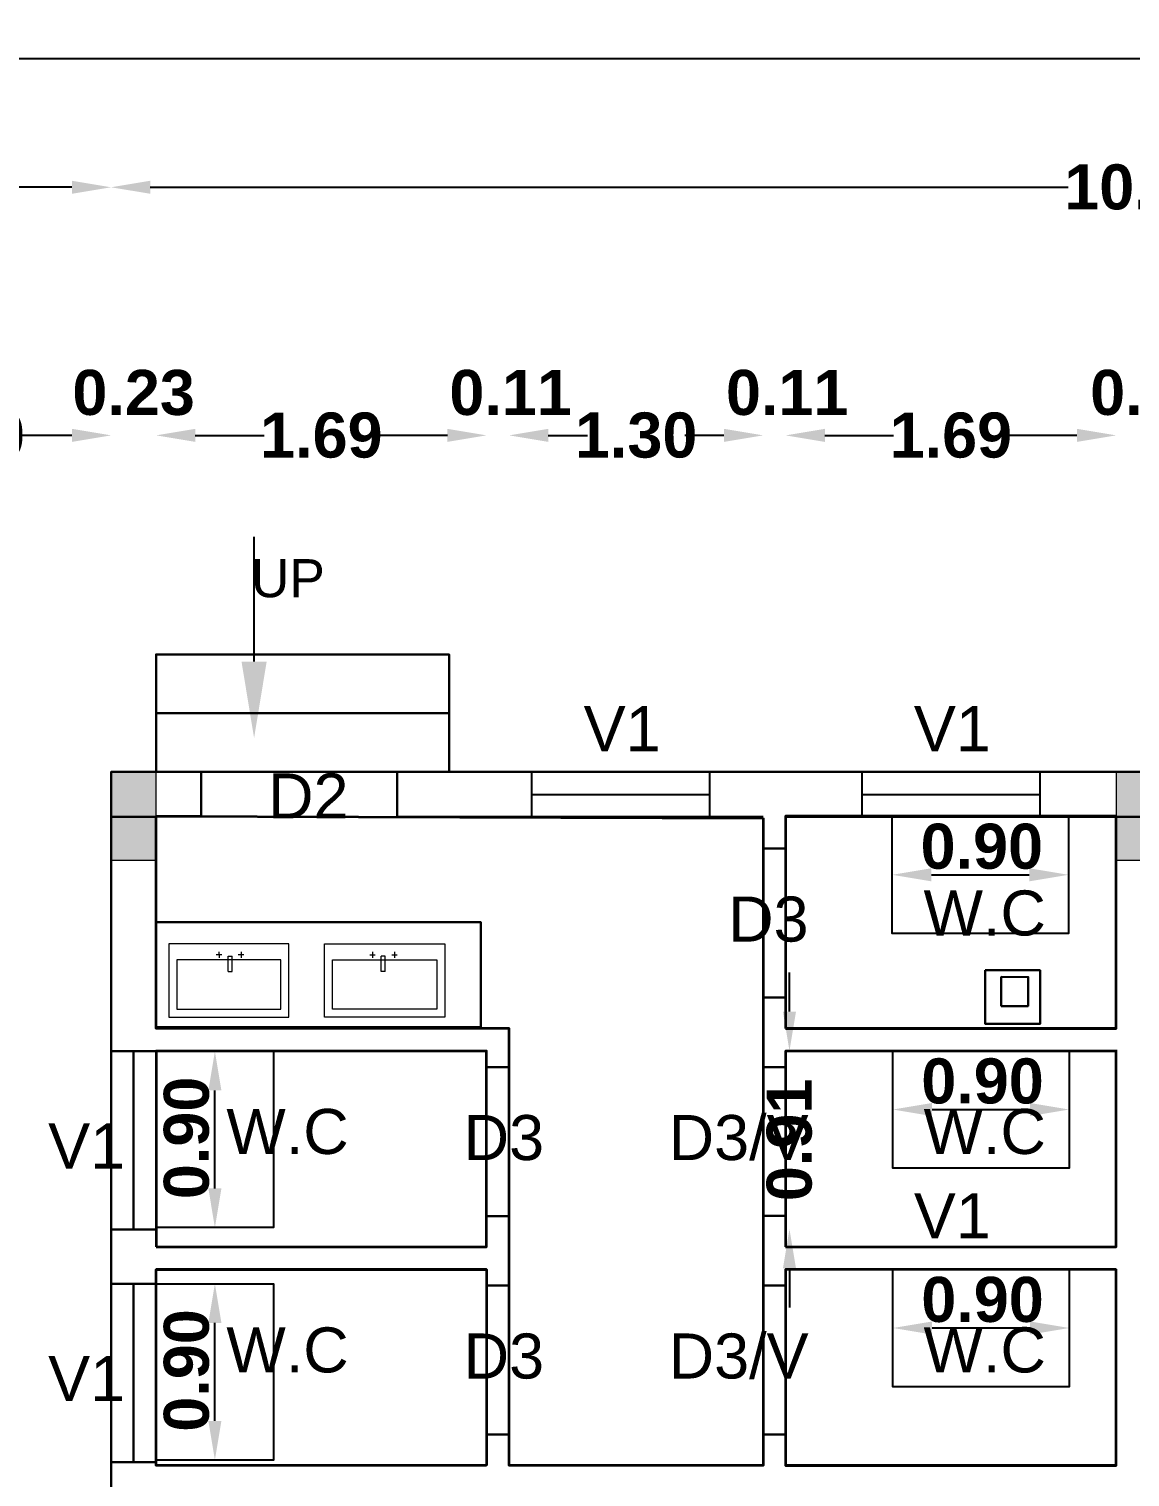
# Model space of a CAD drawing. Header units: metres. Extents: x 515 to 706, y -4 to 163.
# Drawn here: x 525.45 to 531.07, y 114.48 to 121.88 of the extents above; entities that cross this region are included whole.
import ezdxf
from ezdxf import colors
from ezdxf.entities.mleader import LeaderData, LeaderLine
from ezdxf.math import Vec2, Vec3

# ---------------------------------------------------------------- set-up
doc = ezdxf.new("R2010")
doc.units = ezdxf.units.M
doc.header["$MEASUREMENT"] = 0
for name, color, linetype, lineweight in [('BLK_1_FLR_0_BLT_UP_AREA', 140, 'Continuous', 30), ('BLK_1_FLR_0_CARPET_AREA', 14, 'Continuous', 30), ('BLK_1_FLR_0_WASH', 4, 'Continuous', 30), ('BLK_1_FLR_0_WATER_CLOSET', 4, 'Continuous', 30), ('BLK_3_FLR_0_WATER_CLOSET', 3, 'Continuous', 30), ('BLK_4_FLR_0_WATER_CLOSET', 4, 'Continuous', 30), ('furniture', 253, 'Continuous', 15)]:
    doc.layers.add(name, color=color, linetype=linetype, lineweight=lineweight)
doc.layers.add('TOILET_VENTILATION', color=6, linetype='Continuous')
doc.styles.add('PDF Swiss721BT-RomanCondensed', font='arial.ttf')
doc.styles.add('working', font='arialbd.ttf', dxfattribs={"height": 0.23})
doc.dimstyles.new('new model', dxfattribs={"dimtxt": 0.23, "dimasz": 0.2, "dimexe": 0.1, "dimexo": 0.1, "dimgap": 0, "dimtad": 0, "dimzin": 1, "dimdsep": 46, "dimtxsty": 'working', "dimcen": 0.09, "dimse1": 1, "dimse2": 1, "dimclrd": 256, "dimclrt": 256, "dimadec": 1, "dimazin": 0, "dimtfac": 1, "dimtofl": 0, "dimtmove": 0, "dimatfit": 3, "dimfxl": 0, "dimtolj": 1, "dimtzin": 0, "dimlwd": -1, "dimlwe": -1, "dimarcsym": 0})

# ---------------------------------------------------------------- blocks, each defined once
blk = doc.blocks.new('*D95')
at = {"layer": 'Defpoints', "color": 0, "lineweight": 40}
for p in [(529.3316, 116.6606), (529.5101, 116.6606), (529.5101, 115.7506)]:
    blk.add_point(p, dxfattribs=at)
at = {"layer": 'TOILET_VENTILATION'}
for p, q in [((529.3316, 116.8606), (529.3316, 117.0606)), ((529.3316, 115.5506), (529.3316, 115.3506))]:
    blk.add_line(p, q, dxfattribs=at)
at = {"layer": 'TOILET_VENTILATION', "lineweight": 40}
for points in [[(529.2983, 116.8606), (529.3649, 116.8606), (529.3316, 116.6606)], [(529.2983, 115.5506), (529.3649, 115.5506), (529.3316, 115.7506)]]:
    blk.add_solid(points, dxfattribs=at)
at = {"layer": 'TOILET_VENTILATION', "insert": (529.3316, 116.2056), "char_height": 0.23, "attachment_point": 5, "rotation": 90, "style": 'working'}
blk.add_mtext('\\A1;0.91', dxfattribs=at)
blk = doc.blocks.new('*D109')
at = {"layer": 'Defpoints', "color": 0, "lineweight": 40}
for p in [(529.8559, 117.8586), (530.7559, 117.8586), (530.7559, 117.5586)]:
    blk.add_point(p, dxfattribs=at)
at = {"layer": 'TOILET_VENTILATION'}
blk.add_line((530.0559, 117.5586), (530.5559, 117.5586), dxfattribs=at)
at = {"layer": 'TOILET_VENTILATION', "lineweight": 40}
for points in [[(530.0559, 117.592), (530.0559, 117.5253), (529.8559, 117.5586)], [(530.5559, 117.592), (530.5559, 117.5253), (530.7559, 117.5586)]]:
    blk.add_solid(points, dxfattribs=at)
at = {"layer": 'TOILET_VENTILATION', "insert": (530.3134, 117.7029), "char_height": 0.23, "attachment_point": 5, "style": 'working'}
blk.add_mtext('\\A1;0.90', dxfattribs=at)
blk = doc.blocks.new('*D488')
for p, q in [((526.0687, 121.0677), (530.7536, 121.0677)), ((536.2033, 121.0677), (531.5184, 121.0677))]:
    blk.add_line(p, q)
at = {"lineweight": 40}
for points in [[(526.0687, 121.101), (526.0687, 121.0344), (525.8687, 121.0677)], [(536.2033, 121.101), (536.2033, 121.0344), (536.4033, 121.0677)]]:
    blk.add_solid(points, dxfattribs=at)
at = {"layer": 'Defpoints', "color": 0, "lineweight": 40}
for p in [(525.8687, 121.0677), (525.8687, 119.1057), (536.4033, 119.1044)]:
    blk.add_point(p, dxfattribs=at)
at = {"lineweight": 30, "insert": (531.136, 121.0677), "char_height": 0.23, "attachment_point": 5, "style": 'working'}
blk.add_mtext('\\A1;10.53', dxfattribs=at)
blk = doc.blocks.new('*D491')
for p, q in [((524.5656, 119.8014), (524.8251, 119.8014)), ((525.6688, 119.8014), (525.4092, 119.8014))]:
    blk.add_line(p, q)
at = {"lineweight": 40}
for points in [[(524.5656, 119.8348), (524.5656, 119.7681), (524.3656, 119.8014)], [(525.6688, 119.8348), (525.6688, 119.7681), (525.8688, 119.8014)]]:
    blk.add_solid(points, dxfattribs=at)
at = {"layer": 'Defpoints', "color": 0, "lineweight": 40}
for p in [(524.3656, 119.8014), (524.3655, 106.9267), (525.8687, 106.9267)]:
    blk.add_point(p, dxfattribs=at)
at = {"lineweight": 30, "insert": (525.1171, 119.8014), "char_height": 0.23, "attachment_point": 5, "rotation": 359.99963, "style": 'working'}
blk.add_mtext('\\A1;1.50', dxfattribs=at)
blk = doc.blocks.new('*D493')
for p, q in [((525.6687, 119.8014), (525.4687, 119.8014)), ((526.2987, 119.8014), (526.4987, 119.8014))]:
    blk.add_line(p, q)
at = {"lineweight": 40}
for points in [[(525.6687, 119.8348), (525.6687, 119.7681), (525.8687, 119.8014)], [(526.2987, 119.8348), (526.2987, 119.7681), (526.0987, 119.8014)]]:
    blk.add_solid(points, dxfattribs=at)
at = {"layer": 'Defpoints', "color": 0, "lineweight": 40}
for p in [(526.0987, 119.8014), (525.8687, 117.8573), (526.0987, 117.8573)]:
    blk.add_point(p, dxfattribs=at)
at = {"lineweight": 30, "insert": (525.9837, 120.0189), "char_height": 0.23, "attachment_point": 5, "style": 'working'}
blk.add_mtext('\\A1;0.23', dxfattribs=at)
blk = doc.blocks.new('*D494')
for p, q in [((524.3356, 121.0677), (524.7091, 121.0677)), ((525.6688, 121.0677), (525.2953, 121.0677))]:
    blk.add_line(p, q)
at = {"lineweight": 40}
for points in [[(524.3356, 121.101), (524.3356, 121.0344), (524.1356, 121.0677)], [(525.6688, 121.101), (525.6688, 121.0344), (525.8688, 121.0677)]]:
    blk.add_solid(points, dxfattribs=at)
at = {"layer": 'Defpoints', "color": 0, "lineweight": 40}
for p in [(524.1356, 121.0677), (524.1355, 107.1567), (525.8687, 107.1567)]:
    blk.add_point(p, dxfattribs=at)
at = {"lineweight": 30, "insert": (525.0022, 121.0677), "char_height": 0.23, "attachment_point": 5, "rotation": 359.99963, "style": 'working'}
blk.add_mtext('\\A1;1.73', dxfattribs=at)
blk = doc.blocks.new('sfdfds')
at = {"lineweight": 15}
h = blk.add_hatch(color=1, dxfattribs=at)
h.dxf.hatch_style = 1
h.paths.add_polyline_path([(788.142, -179.8212), (788.5923, -179.8212), (788.5923, -179.5912), (788.142, -179.5912)])
at = {"color": 1, "lineweight": 15}
blk.add_lwpolyline([(788.142, -179.8212), (788.5923, -179.8212), (788.5923, -179.5912), (788.142, -179.5912)], close=True, dxfattribs=at)
blk = doc.blocks.new('zw$B53F')
at = {"layer": 'furniture', "ltscale": 0.5}
for p, q in [((25.7, 17.98), (0, 15.69)), ((0, 15.69), (1.4, 0)), ((27.09, 2.29), (25.7, 17.98)), ((24.29, 14.4), (2.02, 12.42)), ((11.55, 14.34), (10.37, 14.23)), ((10.9, 14.92), (11.02, 13.65)), ((12.95, 14.23), (13.8, 14.3)), ((13.24, 10.9), (12.95, 14.23)), ((14.1, 10.98), (13.8, 14.3)), ((16.26, 14.76), (15.09, 14.65)), ((15.62, 15.34), (15.73, 14.06)), ((25.23, 3.84), (24.29, 14.4)), ((2.02, 12.42), (2.95, 1.86)), ((13.24, 10.9), (14.1, 10.98)), ((2.95, 1.86), (25.23, 3.84)), ((1.4, 0), (27.09, 2.29))]:
    blk.add_line(p, q, dxfattribs=at)
blk = doc.blocks.new('*D530')
for p, q in [((526.2988, 119.8014), (526.6496, 119.8014)), ((527.5854, 119.8014), (527.2346, 119.8014))]:
    blk.add_line(p, q)
at = {"lineweight": 40}
for points in [[(526.2988, 119.8348), (526.2988, 119.7681), (526.0988, 119.8014)], [(527.5854, 119.8348), (527.5854, 119.7681), (527.7854, 119.8014)]]:
    blk.add_solid(points, dxfattribs=at)
at = {"layer": 'Defpoints', "color": 0, "lineweight": 40}
for p in [(527.7854, 119.8014), (526.0988, 117.6825), (527.7854, 117.6825)]:
    blk.add_point(p, dxfattribs=at)
at = {"lineweight": 30, "insert": (526.9421, 119.8014), "char_height": 0.23, "attachment_point": 5, "style": 'working'}
blk.add_mtext('\\A1;1.69', dxfattribs=at)
blk = doc.blocks.new('*D531')
for p, q in [((527.5854, 119.8014), (527.3854, 119.8014)), ((528.1004, 119.8014), (528.3004, 119.8014))]:
    blk.add_line(p, q)
at = {"lineweight": 40}
for points in [[(527.5854, 119.8348), (527.5854, 119.7681), (527.7854, 119.8014)], [(528.1004, 119.8348), (528.1004, 119.7681), (527.9004, 119.8014)]]:
    blk.add_solid(points, dxfattribs=at)
at = {"layer": 'Defpoints', "color": 0, "lineweight": 40}
for p in [(527.9004, 119.8014), (527.9004, 117.7975), (527.7854, 117.6825)]:
    blk.add_point(p, dxfattribs=at)
at = {"lineweight": 30, "insert": (527.9082, 120.0189), "char_height": 0.23, "attachment_point": 5, "style": 'working'}
blk.add_mtext('\\A1;0.11', dxfattribs=at)
blk = doc.blocks.new('*D532')
for p, q in [((528.1004, 119.8014), (528.2568, 119.8014)), ((528.9972, 119.8014), (528.8409, 119.8014))]:
    blk.add_line(p, q)
at = {"lineweight": 40}
for points in [[(528.1004, 119.8348), (528.1004, 119.7681), (527.9004, 119.8014)], [(528.9972, 119.8348), (528.9972, 119.7681), (529.1972, 119.8014)]]:
    blk.add_solid(points, dxfattribs=at)
at = {"layer": 'Defpoints', "color": 0, "lineweight": 40}
for p in [(529.1972, 119.8014), (529.1972, 118.8757), (527.9004, 117.7975)]:
    blk.add_point(p, dxfattribs=at)
at = {"lineweight": 30, "insert": (528.5488, 119.8014), "char_height": 0.23, "attachment_point": 5, "style": 'working'}
blk.add_mtext('\\A1;1.30', dxfattribs=at)
blk = doc.blocks.new('*D533')
for p, q in [((528.9972, 119.8014), (528.7972, 119.8014)), ((529.5122, 119.8014), (529.7122, 119.8014))]:
    blk.add_line(p, q)
at = {"lineweight": 40}
for points in [[(528.9972, 119.8348), (528.9972, 119.7681), (529.1972, 119.8014)], [(529.5122, 119.8348), (529.5122, 119.7681), (529.3122, 119.8014)]]:
    blk.add_solid(points, dxfattribs=at)
at = {"layer": 'Defpoints', "color": 0, "lineweight": 40}
for p in [(529.3122, 119.8014), (529.1972, 118.8757), (529.3122, 118.8708)]:
    blk.add_point(p, dxfattribs=at)
at = {"lineweight": 30, "insert": (529.32, 120.0189), "char_height": 0.23, "attachment_point": 5, "style": 'working'}
blk.add_mtext('\\A1;0.11', dxfattribs=at)
blk = doc.blocks.new('*D534')
for p, q in [((529.5122, 119.8014), (529.8631, 119.8014)), ((530.7989, 119.8014), (530.4481, 119.8014))]:
    blk.add_line(p, q)
at = {"lineweight": 40}
for points in [[(529.5122, 119.8348), (529.5122, 119.7681), (529.3122, 119.8014)], [(530.7989, 119.8348), (530.7989, 119.7681), (530.9989, 119.8014)]]:
    blk.add_solid(points, dxfattribs=at)
at = {"layer": 'Defpoints', "color": 0, "lineweight": 40}
for p in [(530.9989, 119.8014), (529.3122, 118.8708), (530.9989, 118.6554)]:
    blk.add_point(p, dxfattribs=at)
at = {"lineweight": 30, "insert": (530.1556, 119.8014), "char_height": 0.23, "attachment_point": 5, "style": 'working'}
blk.add_mtext('\\A1;1.69', dxfattribs=at)
blk = doc.blocks.new('*D535')
for p, q in [((530.7989, 119.8014), (530.5989, 119.8014)), ((531.4289, 119.8014), (531.6289, 119.8014))]:
    blk.add_line(p, q)
at = {"lineweight": 40}
for points in [[(530.7989, 119.8348), (530.7989, 119.7681), (530.9989, 119.8014)], [(531.4289, 119.8348), (531.4289, 119.7681), (531.2289, 119.8014)]]:
    blk.add_solid(points, dxfattribs=at)
at = {"layer": 'Defpoints', "color": 0, "lineweight": 40}
for p in [(531.2289, 119.8014), (530.9989, 118.6554), (531.2289, 118.6554)]:
    blk.add_point(p, dxfattribs=at)
at = {"lineweight": 30, "insert": (531.1791, 120.0189), "char_height": 0.23, "attachment_point": 5, "style": 'working'}
blk.add_mtext('\\A1;0.23', dxfattribs=at)
blk = doc.blocks.new('*D539')
for p, q in [((524.3356, 121.7247), (539.3306, 121.7247)), ((555.1032, 121.7247), (540.1083, 121.7247))]:
    blk.add_line(p, q)
at = {"lineweight": 40}
for points in [[(524.3356, 121.7581), (524.3356, 121.6914), (524.1356, 121.7247)], [(555.1032, 121.7581), (555.1032, 121.6914), (555.3032, 121.7247)]]:
    blk.add_solid(points, dxfattribs=at)
at = {"layer": 'Defpoints', "color": 0, "lineweight": 40}
for p in [(555.3032, 121.7247), (524.1356, 121.0677), (555.3032, 121.0677)]:
    blk.add_point(p, dxfattribs=at)
at = {"lineweight": 30, "insert": (539.7194, 121.7247), "char_height": 0.23, "attachment_point": 5, "style": 'working'}
blk.add_mtext('\\A1;31.17', dxfattribs=at)
blk = doc.blocks.new('*D778')
for p, q in [((519.6963, 117.8837), (519.6963, 106.2161)), ((519.6963, 93.7685), (519.6963, 105.4362))]:
    blk.add_line(p, q)
at = {"lineweight": 40}
for points in [[(519.663, 117.8837), (519.7296, 117.8837), (519.6963, 118.0837)], [(519.663, 93.7685), (519.7296, 93.7685), (519.6963, 93.5685)]]:
    blk.add_solid(points, dxfattribs=at)
at = {"layer": 'Defpoints', "color": 0, "lineweight": 40}
for p in [(525.8687, 118.0837), (519.6963, 93.5685), (525.8687, 93.5685)]:
    blk.add_point(p, dxfattribs=at)
at = {"lineweight": 30, "insert": (519.6963, 105.8261), "char_height": 0.23, "attachment_point": 5, "rotation": 90, "style": 'working'}
blk.add_mtext('\\A1;24.52', dxfattribs=at)
blk = doc.blocks.new('*D902')
at = {"layer": 'Defpoints', "color": 0, "lineweight": 40}
for p in [(529.8596, 116.6606), (530.7596, 116.6606), (530.7596, 116.3606)]:
    blk.add_point(p, dxfattribs=at)
at = {"layer": 'TOILET_VENTILATION'}
blk.add_line((530.0596, 116.3606), (530.5596, 116.3606), dxfattribs=at)
at = {"layer": 'TOILET_VENTILATION', "lineweight": 40}
for points in [[(530.0596, 116.3939), (530.0596, 116.3273), (529.8596, 116.3606)], [(530.5596, 116.3939), (530.5596, 116.3273), (530.7596, 116.3606)]]:
    blk.add_solid(points, dxfattribs=at)
at = {"layer": 'TOILET_VENTILATION', "insert": (530.3171, 116.5049), "char_height": 0.23, "attachment_point": 5, "style": 'working'}
blk.add_mtext('\\A1;0.90', dxfattribs=at)
blk = doc.blocks.new('*D903')
at = {"layer": 'Defpoints', "color": 0, "lineweight": 40}
for p in [(529.8596, 115.5456), (530.7596, 115.5456), (530.7596, 115.2456)]:
    blk.add_point(p, dxfattribs=at)
at = {"layer": 'TOILET_VENTILATION'}
blk.add_line((530.0596, 115.2456), (530.5596, 115.2456), dxfattribs=at)
at = {"layer": 'TOILET_VENTILATION', "lineweight": 40}
for points in [[(530.0596, 115.2789), (530.0596, 115.2123), (529.8596, 115.2456)], [(530.5596, 115.2789), (530.5596, 115.2123), (530.7596, 115.2456)]]:
    blk.add_solid(points, dxfattribs=at)
at = {"layer": 'TOILET_VENTILATION', "insert": (530.3171, 115.3899), "char_height": 0.23, "attachment_point": 5, "style": 'working'}
blk.add_mtext('\\A1;0.90', dxfattribs=at)
blk = doc.blocks.new('*D905')
at = {"layer": 'Defpoints', "color": 0, "lineweight": 40}
for p in [(526.0986, 115.4714), (526.3986, 115.4714), (526.0986, 114.5714)]:
    blk.add_point(p, dxfattribs=at)
at = {"layer": 'TOILET_VENTILATION'}
blk.add_line((526.3986, 114.7714), (526.3986, 115.2714), dxfattribs=at)
at = {"layer": 'TOILET_VENTILATION', "lineweight": 40}
for points in [[(526.3653, 115.2714), (526.4319, 115.2714), (526.3986, 115.4714)], [(526.3653, 114.7714), (526.4319, 114.7714), (526.3986, 114.5714)]]:
    blk.add_solid(points, dxfattribs=at)
at = {"layer": 'TOILET_VENTILATION', "insert": (526.2543, 115.0289), "char_height": 0.23, "attachment_point": 5, "rotation": 90, "style": 'working'}
blk.add_mtext('\\A1;0.90', dxfattribs=at)
blk = doc.blocks.new('*D906')
at = {"layer": 'Defpoints', "color": 0, "lineweight": 40}
for p in [(526.0986, 116.6583), (526.3986, 116.6583), (526.0986, 115.7583)]:
    blk.add_point(p, dxfattribs=at)
at = {"layer": 'TOILET_VENTILATION'}
blk.add_line((526.3986, 115.9583), (526.3986, 116.4583), dxfattribs=at)
at = {"layer": 'TOILET_VENTILATION', "lineweight": 40}
for points in [[(526.3653, 116.4583), (526.4319, 116.4583), (526.3986, 116.6583)], [(526.3653, 115.9583), (526.4319, 115.9583), (526.3986, 115.7583)]]:
    blk.add_solid(points, dxfattribs=at)
at = {"layer": 'TOILET_VENTILATION', "insert": (526.2543, 116.2158), "char_height": 0.23, "attachment_point": 5, "rotation": 90, "style": 'working'}
blk.add_mtext('\\A1;0.90', dxfattribs=at)

msp = doc.modelspace()

# ---------------------------------------------------------------- linework, layer by layer
at = {"lineweight": 30}
for p, q in [((527.59423, 118.38375), (526.09879, 118.38375)), ((525.86869, 118.08375), (526.32879, 118.08375)), ((525.8687, 116.37869), (525.86869, 118.08375)), ((525.86869, 118.08375), (526.32879, 118.08375)), ((526.09879, 118.08375), (526.32879, 118.08375)), ((526.32879, 117.85859), (526.32879, 118.08375)), ((527.32879, 118.08376), (531.45891, 118.08377)), ((527.32879, 118.08376), (531.22891, 118.08377)), ((527.32879, 117.85376), (527.32879, 118.08376)), ((527.32879, 118.08375), (528.24853, 118.08375)), ((525.8687, 117.85375), (526.09879, 117.85375)), ((526.09879, 117.85859), (526.09879, 116.77552)), ((526.09879, 117.85859), (526.32879, 117.85859)), ((527.32879, 117.85376), (529.19726, 117.85376)), ((529.19726, 117.69227), (529.19726, 117.84886)), ((529.31226, 117.85376), (531.45891, 117.85377)), ((530.99891, 117.85867), (530.99892, 116.78051)), ((526.09879, 116.80719), (526.09879, 116.77552)), ((527.90046, 116.77552), (526.09879, 116.77552)), ((529.31226, 116.77561), (530.99892, 116.77561)), ((526.09879, 116.66052), (526.09879, 115.66052)), ((527.78546, 116.66052), (526.09879, 116.66052)), ((529.31226, 116.66061), (530.99892, 116.66061)), ((530.99892, 116.66551), (530.99892, 115.66551)), ((527.78546, 115.66052), (526.09879, 115.66052)), ((529.31226, 115.66061), (530.99892, 115.66061)), ((526.09879, 115.54552), (526.09879, 114.54552)), ((526.09879, 115.54552), (526.09879, 114.54552)), ((527.78546, 115.54552), (526.09879, 115.54552)), ((526.09879, 115.54552), (526.09879, 114.54552)), ((529.31226, 115.54561), (530.99892, 115.54561)), ((530.99892, 115.54561), (530.99892, 114.55051)), ((527.78546, 114.54552), (526.09879, 114.54552)), ((527.90046, 114.54552), (529.19726, 114.54561)), ((529.31226, 114.54561), (530.99892, 114.54561))]:
    msp.add_line(p, q, dxfattribs=at)
at = {"lineweight": 30, "ltscale": 0.125}
for p, q in [((528.67009, 118.08374), (528.67009, 118.08374)), ((530.35555, 118.08374), (530.35555, 118.08374)), ((529.31226, 117.69227), (529.31226, 117.84886)), ((529.19726, 117.69227), (529.31226, 117.69227)), ((529.19726, 116.93227), (529.31226, 116.93227)), ((529.19726, 116.93227), (529.19726, 116.57727)), ((529.31226, 116.93227), (529.31226, 116.77561)), ((527.90046, 116.77552), (527.90046, 116.57719)), ((526.09878, 116.65825), (525.86878, 116.65825)), ((525.98378, 116.65825), (525.98378, 115.74825)), ((527.78546, 116.57719), (527.78546, 116.66052)), ((529.31226, 116.57727), (529.31226, 116.66061)), ((527.90046, 116.57719), (527.78546, 116.57719)), ((529.19726, 116.57727), (529.31226, 116.57727)), ((527.90046, 115.81719), (527.78546, 115.81719)), ((527.78546, 115.81719), (527.78546, 115.66052)), ((527.90046, 115.81719), (527.90046, 115.46219)), ((529.19726, 115.81727), (529.31226, 115.81727)), ((529.19726, 115.81727), (529.19726, 115.46227)), ((529.31226, 115.81727), (529.31226, 115.66061)), ((526.09878, 115.74825), (525.86878, 115.74825)), ((527.78546, 115.46219), (527.78546, 115.54552)), ((529.31226, 115.46227), (529.31226, 115.54561)), ((526.09878, 115.47142), (525.86878, 115.47142)), ((525.98378, 115.47142), (525.98378, 114.56142)), ((527.90046, 115.46219), (527.78546, 115.46219)), ((529.19726, 115.46227), (529.31226, 115.46227)), ((527.90046, 114.70219), (527.78546, 114.70219)), ((527.78546, 114.70219), (527.78546, 114.54552)), ((527.90046, 114.70219), (527.90046, 114.54552)), ((529.19726, 114.70227), (529.31226, 114.70227)), ((529.19726, 114.70227), (529.19726, 114.54561)), ((529.31226, 114.70227), (529.31226, 114.54561)), ((526.09878, 114.56142), (525.86878, 114.56142))]:
    msp.add_line(p, q, dxfattribs=at)
for p, q in [((528.01513, 117.96879), (528.92513, 117.96879)), ((529.70059, 117.96879), (530.61059, 117.96879))]:
    msp.add_line(p, q)
at = {"lineweight": 30}
for points in [[(526.09879, 118.08375), (527.59423, 118.08375), (527.59423, 118.68375), (526.09879, 118.68375)], [(526.09879, 117.31705), (527.75533, 117.31705), (527.75533, 116.78039), (526.09879, 116.78039)]]:
    msp.add_lwpolyline(points, close=True, dxfattribs=at)
for points in [[(528.01513, 118.08378), (528.01513, 117.85379), (528.92513, 117.85379), (528.92513, 118.08378)], [(529.70059, 118.08378), (529.70059, 117.85379), (530.61059, 117.85379), (530.61059, 118.08378)]]:
    msp.add_lwpolyline(points, close=True)
msp.add_lwpolyline([(524.13551, 99.72371), (524.13553, 106.13469), (525.8687, 106.13468), (525.86869, 117.85375)], dxfattribs=at)
at = {"layer": 'BLK_1_FLR_0_BLT_UP_AREA', "color": 56}
msp.add_lwpolyline([(555.30325, 112.54876), (555.30321, 93.56851), (550.65326, 93.56849), (524.13549, 93.56847), (524.13553, 106.13469), (525.86866, 106.13469), (525.86869, 118.0837), (536.4033, 118.0837), (536.40327, 108.01886), (550.54318, 108.01875), (550.54316, 112.54875)], close=True, dxfattribs=at)
at = {"layer": 'BLK_1_FLR_0_CARPET_AREA', "color": 56, "lineweight": 35}
for points in [[(529.19715, 117.84757), (529.19715, 114.54431), (527.90035, 114.54422), (527.90035, 116.77422), (526.09869, 116.77422), (526.09869, 117.85729)], [(529.31215, 116.77431), (530.99881, 116.77431), (530.99881, 117.85731), (529.31215, 117.85731)], [(526.0986, 115.65922), (527.78527, 115.65922), (527.78527, 116.65922), (526.0986, 116.65922)], [(529.31215, 115.65931), (530.99881, 115.65931), (530.99873, 116.65931), (529.31207, 116.65931)], [(527.78535, 114.54422), (526.0986, 114.54422), (526.0986, 115.54422), (527.78535, 115.54422)], [(530.99882, 115.54431), (529.31215, 115.54431), (529.31215, 114.54431), (530.99882, 114.54431)]]:
    msp.add_lwpolyline(points, close=True, dxfattribs=at)
at = {"layer": 'BLK_1_FLR_0_WASH', "color": 55, "lineweight": 30}
msp.add_lwpolyline([(530.33063, 117.07168), (530.61086, 117.07168), (530.61086, 116.79771), (530.33063, 116.79771)], close=True, dxfattribs=at)
at = {"layer": 'BLK_1_FLR_0_WASH', "color": 60, "lineweight": 30}
msp.add_lwpolyline([(530.41194, 116.88884), (530.54995, 116.88841), (530.55041, 117.03693), (530.4124, 117.03736)], close=True, dxfattribs=at)
at = {"layer": 'BLK_1_FLR_0_WATER_CLOSET', "color": 1, "lineweight": 30}
msp.add_lwpolyline([(529.31217, 116.77556), (530.99883, 116.77556), (530.99883, 117.85862), (529.31217, 117.85862)], close=True, dxfattribs=at)
at = {"layer": 'BLK_3_FLR_0_WATER_CLOSET', "color": 1, "lineweight": 30}
for points in [[(526.09879, 115.66052), (527.78546, 115.66052), (527.78546, 116.66052), (526.09879, 116.66052)], [(526.09879, 114.54552), (527.78546, 114.54552), (527.78546, 115.54552), (526.09879, 115.54552)]]:
    msp.add_lwpolyline(points, close=True, dxfattribs=at)
at = {"layer": 'BLK_4_FLR_0_WATER_CLOSET', "color": 1, "lineweight": 30}
for points in [[(529.31226, 115.66061), (530.99892, 115.66061), (530.99892, 116.66061), (529.31226, 116.66061)], [(529.31226, 114.54561), (530.99892, 114.54561), (530.99892, 115.54561), (529.31226, 115.54561)]]:
    msp.add_lwpolyline(points, close=True, dxfattribs=at)
at = {"layer": 'TOILET_VENTILATION', "color": 6}
for points in [[(530.7559, 117.85862), (530.7559, 117.25862), (529.8559, 117.25862), (529.8559, 117.85862)], [(526.0986, 116.65825), (526.6986, 116.65825), (526.6986, 115.75825), (526.0986, 115.75825)], [(530.7596, 116.66061), (530.7596, 116.06061), (529.8596, 116.06061), (529.8596, 116.66061)], [(530.7596, 115.54561), (530.7596, 114.94561), (529.8596, 114.94561), (529.8596, 115.54561)], [(526.09861, 115.47142), (526.69861, 115.47142), (526.69861, 114.57142), (526.09861, 114.57142)]]:
    msp.add_lwpolyline(points, close=True, dxfattribs=at)

# ---------------------------------------------------------------- block references
at = {"lineweight": 30, "rotation": 270}
for p in [(705.68995, 906.22572), (710.82007, 906.22574)]:
    msp.add_blockref('sfdfds', p, dxfattribs=at)
at = {"lineweight": 30}
for p, xscale, yscale, zscale, rotation in [((526.12998, 116.83444), 0.0237721263803446, 0.0237721263803446, 0.0237721263803446, 354.9186840681141), ((527.6049, 116.83443), -0.0237721263803445, 0.0237721263803445, 0.0237721263803445, 5.081315932910746)]:
    msp.add_blockref('zw$B53F', p, dxfattribs=dict(at, xscale=xscale, yscale=yscale, zscale=zscale, rotation=rotation))

# ---------------------------------------------------------------- texts
at = {"lineweight": 30, "insert": (526.95986, 119.16965), "char_height": 0.194451, "attachment_point": 3, "style": 'PDF Swiss721BT-RomanCondensed'}
msp.add_mtext_dynamic_manual_height_columns('UP', width=0.0527571, gutter_width=1.15, heights=[0], dxfattribs=at)
at = {"lineweight": 30, "ltscale": 0.125, "char_height": 0.23, "style": 'PDF Swiss721BT-RomanCondensed'}
for s, width, insert, attachment_point in [('V1', 0.0527571, (528.28117, 118.41938), 1), ('V1', 0.0527571, (529.96663, 118.41938), 1), ('D2', 0.0527571, (526.67, 118.07605), 1), ('D3', 0.0527571, (529.42921, 117.44767), 3), ('W.C', 0.23, (530.64057, 117.47871), 3), ('W.C', 0.23, (526.45715, 116.36363), 1), ('D3', 0.0527571, (527.6685, 116.33258), 1), ('D3/V', 0.0527571, (529.42921, 116.33267), 3), ('W.C', 0.23, (530.64057, 116.36371), 3), ('V1', 0.0527571, (525.54747, 116.28947), 1), ('V1', 0.0527571, (529.96663, 115.9336), 1), ('W.C', 0.23, (526.45715, 115.24863), 1), ('D3/V', 0.0527571, (529.42921, 115.21767), 3), ('W.C', 0.23, (530.64057, 115.24871), 3), ('D3', 0.0527571, (527.6685, 115.21758), 1), ('V1', 0.0527571, (525.54747, 115.10263), 1)]:
    msp.add_mtext_dynamic_manual_height_columns(s, width=width, gutter_width=1.15, heights=[0], dxfattribs=dict(at, insert=insert, attachment_point=attachment_point))

# ---------------------------------------------------------------- dimensions: what is measured, and where the dimension line sits
at = {"lineweight": 30}
for base, p1, p2, override, picture, middle in [((555.30321, 121.72474), (524.13561, 121.0677), (555.30321, 121.06769), {"dimpost": '\\X'}, '*D539', (539.71941, 121.72474)), ((525.86869, 121.06769), (536.40329, 119.10438), (525.86869, 119.10572), {"dimpost": '\\X'}, '*D488', (531.13599, 121.06769)), ((526.09869, 119.80144), (525.86869, 117.85729), (526.09869, 117.85729), {"dimpost": '\\X', "dimtmove": 2}, '*D493', (525.98369, 120.01887)), ((527.9004478602, 119.8014371458), (527.7854478603, 117.6824939741), (527.9004478602, 117.7974939741), {"dimpost": '\\X', "dimtmove": 1}, '*D531', (527.9081773964, 120.018868933)), ((529.312248, 119.801437), (529.197249, 118.875738), (529.312248, 118.870838), {"dimpost": '\\X', "dimtmove": 1}, '*D533', (529.319978, 120.018869)), ((531.2289, 119.80144), (530.99891, 118.65542), (531.2289, 118.65542), {"dimpost": '\\X', "dimtmove": 1}, '*D535', (531.17913, 120.01887)), ((527.78545, 119.80144), (526.09878, 117.68249), (527.78545, 117.68249), {"dimpost": '\\X'}, '*D530', (526.94211, 119.80144)), ((529.19725, 119.80144), (527.90045, 117.79749), (529.19725, 118.87574), {"dimpost": '\\X', "dimtmove": 1}, '*D532', (528.54885, 119.80144)), ((530.99891, 119.80144), (529.31225, 118.87084), (530.99891, 118.65542), {"dimpost": '\\X', "dimtmove": 1}, '*D534', (530.15558, 119.80144))]:
    dim = msp.add_linear_dim(base=base, p1=p1, p2=p2, dimstyle='new model', override=override, dxfattribs=at)
    dim.commit()
    dim.dimension.update_dxf_attribs({"geometry": picture, "text_midpoint": middle})
dim = msp.add_aligned_dim(p1=(525.86869, 107.15666), p2=(524.13552, 107.15667), distance=-13.91104, dimstyle='new model', override={"dimpost": '\\X'}, dxfattribs=at)
dim.commit()
dim.dimension.update_dxf_attribs({"geometry": '*D494', "text_midpoint": (525.00219, 121.0677)})
dim = msp.add_linear_dim(base=(524.3656, 119.80145), p1=(525.86868, 106.92666), p2=(524.36552, 106.92667), angle=179.999628, dimstyle='new model', override={"dimpost": '\\X'}, dxfattribs=at)
dim.commit()
dim.dimension.update_dxf_attribs({"geometry": '*D491', "text_midpoint": (525.1171, 119.80144), "dimtype": 161})
dim = msp.add_linear_dim(base=(519.69628, 93.56852), p1=(525.86869, 118.08375), p2=(525.86869, 93.56852), angle=90, dimstyle='new model', override={"dimpost": '\\X'}, dxfattribs=at)
dim.commit()
dim.dimension.update_dxf_attribs({"geometry": '*D778', "text_midpoint": (519.69628, 105.82614)})
at = {"layer": 'TOILET_VENTILATION', "color": 6}
for base, p1, p2, angle, picture, middle in [((530.7559, 117.55862), (529.8559, 117.85862), (530.7559, 117.85862), 0, '*D109', (530.31341, 117.70295)), ((526.3986, 116.65825), (526.0986, 115.75825), (526.0986, 116.65825), 90, '*D906', (526.25427, 116.21576)), ((530.7596, 116.36061), (529.8596, 116.66061), (530.7596, 116.66061), 0, '*D902', (530.31711, 116.50493)), ((530.7596, 115.24561), (529.8596, 115.54561), (530.7596, 115.54561), 0, '*D903', (530.31711, 115.38993)), ((526.39861, 115.47142), (526.09861, 114.57142), (526.09861, 115.47142), 90, '*D905', (526.25429, 115.02893))]:
    dim = msp.add_linear_dim(base=base, p1=p1, p2=p2, angle=angle, dimstyle='new model', override={"dimpost": '\\X', "dimtmove": 2}, dxfattribs=at)
    dim.commit()
    dim.dimension.update_dxf_attribs({"geometry": picture, "text_midpoint": middle, "dimtype": 161})
dim = msp.add_aligned_dim(p1=(529.51015, 115.75056), p2=(529.51015, 116.66056), distance=0.17854, dimstyle='new model', override={"dimpost": '\\X', "dimtmove": 2}, dxfattribs=at)
dim.commit()
dim.dimension.update_dxf_attribs({"geometry": '*D95', "text_midpoint": (529.33161, 116.20556)})

# ---------------------------------------------------------------- leaders
at = {"lineweight": 30}
ml = msp.add_multileader_mtext('Standard', dxfattribs=at)
ml.set_content('', color=256)
ml.set_leader_properties()
ml.build(insert=Vec2(0, 0))
ml.multileader.update_dxf_attribs({"text_right_attachment_type": 6, "dogleg_length": 0.36, "arrow_head_size": 0.39})
ctx = ml.context
ctx.base_point, ctx.char_height, ctx.arrow_head_size, ctx.landing_gap_size, ctx.plane_origin, ctx.plane_x_axis, ctx.plane_y_axis = Vec3(526.68868, 119.37331), 0.18, 0.39, 0.09, Vec3(526.59868, 118.25661), Vec3(0, -1), Vec3(1, 0)
ctx.right_attachment, ctx.text_align_type = 6, 2
notes = []
notes.append((ctx, [(0, (1, 1, 0), (526.59868, 119.0561), (0, 1), 0.13721, [(0, [(526.59868, 118.25661)], 0, [])])]))
ctx.mtext.insert, ctx.mtext.text_direction, ctx.mtext.rotation, ctx.mtext.alignment, ctx.mtext.flow_direction = Vec3(526.77868, 119.28331), Vec3(0, -1), 4.712389, 3, 5
for ctx, leaders in notes:
    for number, flags, end, landing, length, lines in leaders:
        leader = LeaderData()
        leader.index, (leader.has_last_leader_line, leader.has_dogleg_vector, leader.attachment_direction) = number, flags
        leader.last_leader_point, leader.dogleg_vector, leader.dogleg_length = Vec3(end), Vec3(landing), length
        for number, points, colour, breaks in lines:
            line = LeaderLine()
            line.index, line.vertices, line.color, line.breaks = number, Vec3.list(points), colors.encode_raw_color(colour), breaks
            leader.lines.append(line)
        ctx.leaders.append(leader)

doc.saveas('drawing.dxf')
